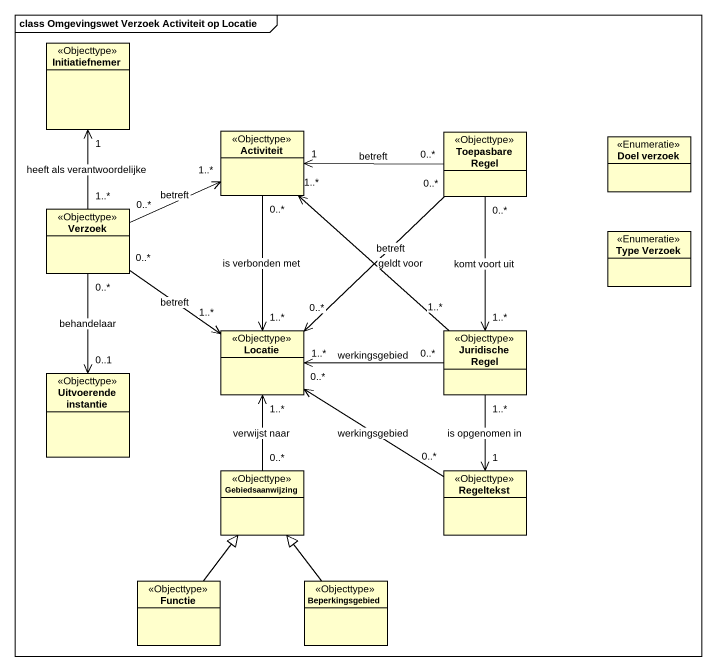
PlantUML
@startuml
mainframe class Omgevingswet Verzoek Activiteit op Locatie
hide circle
hide empty members
class Initiatiefnemer <<Objecttype>>
class Activiteit <<Objecttype>>
class "Toepasbare Regel" as Toepasbare_Regel <<Objecttype>>
enum "Doel verzoek" as Doel_verzoek <<Enumeratie>>
class Verzoek <<Objecttype>>
enum "Type Verzoek" as Type_Verzoek <<Enumeratie>>
class Locatie <<Objecttype>>
class "Juridische Regel" as Juridische_Regel <<Objecttype>>
class "Uitvoerende instantie" as Uitvoerende_instantie <<Objecttype>>
class Gebiedsaanwijzing <<Objecttype>>
class Regeltekst <<Objecttype>>
class Functie <<Objecttype>>
class Beperkingsgebied <<Objecttype>>
Initiatiefnemer "1" <-- "1..*" Verzoek : heeft als verantwoordelijke
Activiteit "0..*" --> "1..*" Locatie : is verbonden met
Toepasbare_Regel "0..*" -left-> "1" Activiteit : betreft
Toepasbare_Regel "0..*" --> "0..*" Locatie : betreft
Toepasbare_Regel "0..*" --> "1..*" Juridische_Regel : komt voort uit
Verzoek "0..*" -right-> "1..*" Activiteit : betreft
Verzoek "0..*" --> "1..*" Locatie : betreft
Verzoek "0..*" --> "0..1" Uitvoerende_instantie : behandelaar
Juridische_Regel "1..*" -up-> "1..*" Activiteit : geldt voor
Juridische_Regel "0..*" -left-> "1..*" Locatie : werkingsgebied
Juridische_Regel "1..*" --> "1" Regeltekst : is opgenomen in
Gebiedsaanwijzing "0..*" -up-> "1..*" Locatie : verwijst naar
Regeltekst "0..*" -up-> "0..*" Locatie : werkingsgebied
Functie -up-|> Gebiedsaanwijzing
Beperkingsgebied -up-|> Gebiedsaanwijzing
@enduml
